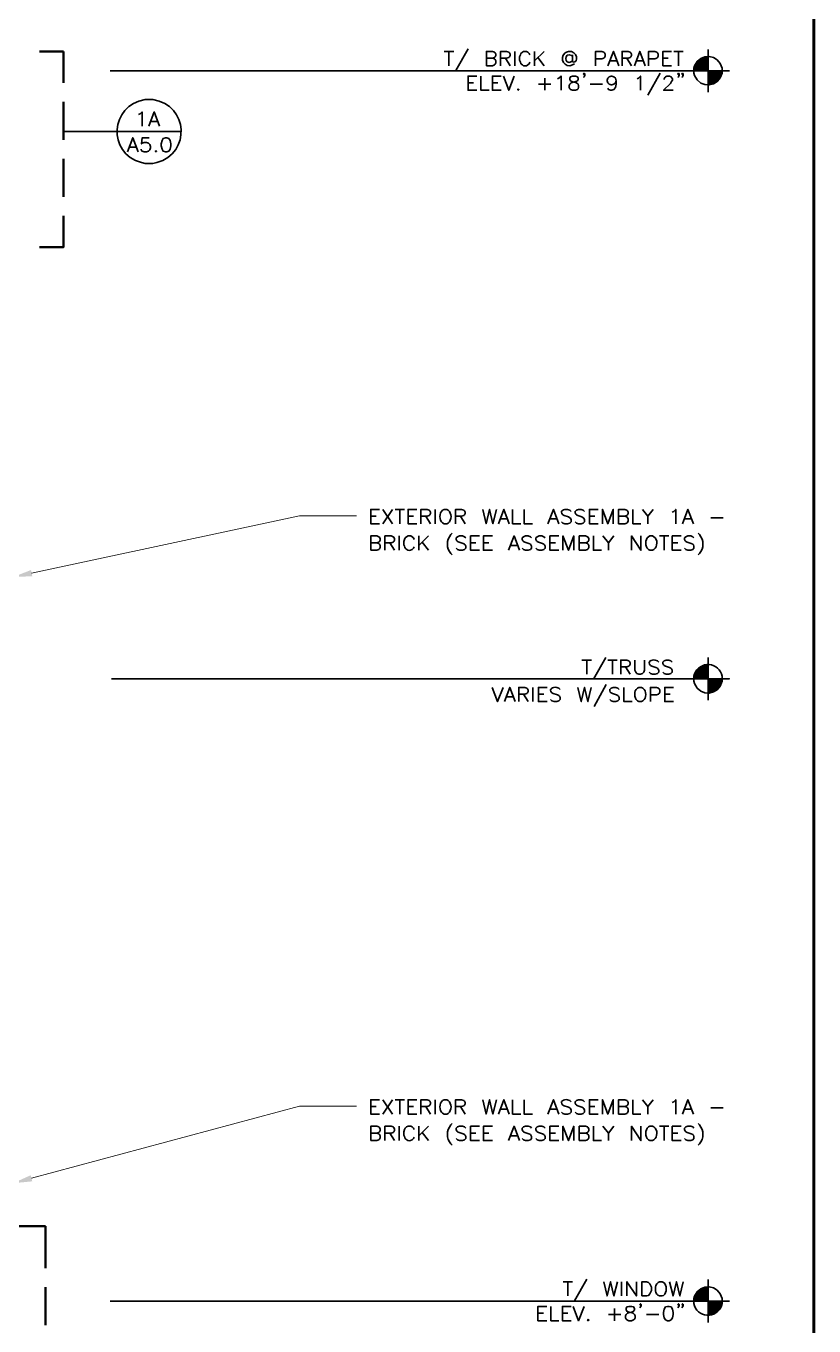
# Model space of a CAD drawing. Header units: inches. Extents: x 5 to 516, y -193 to 129.
# Drawn here: x 22.1 to 29.01, y -183.11 to -171.71 of the extents above; entities that cross this region are included whole.
import ezdxf

# ---------------------------------------------------------------- set-up
doc = ezdxf.new("R2010")
doc.units = ezdxf.units.IN
doc.header["$MEASUREMENT"] = 0
doc.layers.add('PDF7_Geometry', color=7, linetype='Continuous')
doc.layers.add('PDF7_Solid Fills', color=7, linetype='Continuous')

msp = doc.modelspace()

# ---------------------------------------------------------------- linework, layer by layer
at = {"layer": 'PDF7_Geometry', "lineweight": 15}
for points in [[(29.0124403, -193.1846735), (29.0124403, -170.736893)], [(22.1535508, -176.509117), (24.5013287, -176.0068947), (25.0013287, -176.0068947)], [(22.1513264, -181.8180062), (24.5013266, -181.1846728), (25.0013265, -181.1846728)]]:
    msp.add_lwpolyline(points, dxfattribs=at)
at = {"layer": 'PDF7_Geometry', "lineweight": 60}
msp.add_lwpolyline([(29.0124403, -193.1846747), (29.0124403, -170.7368941)], close=True, dxfattribs=at)
at = {"layer": 'PDF7_Geometry', "lineweight": 50}
for points in [[(22.2235513, -171.9357829), (22.4324402, -171.9357829)], [(22.4324408, -171.9357829), (22.4324408, -172.2102274)], [(22.4324408, -172.3768953), (22.4324408, -172.7102287)], [(22.4324408, -172.8768954), (22.4324408, -173.2102287)], [(22.4324408, -173.3768954), (22.4324408, -173.6513399), (22.2235519, -173.6513399)], [(22.0335511, -182.236895), (22.2735511, -182.236895)], [(22.2735504, -182.236895), (22.2735504, -182.606895)], [(22.2735504, -182.7735614), (22.2735504, -183.1068947)]]:
    msp.add_lwpolyline(points, dxfattribs=at)
at = {"layer": 'PDF7_Geometry', "lineweight": 35}
for points in [[(25.7713286, -171.9335608), (25.8546619, -171.9335608)], [(25.8124391, -171.9335608), (25.8124391, -172.0591163)], [(25.9791058, -171.9102273), (25.8724391, -172.1002273)], [(26.1402183, -172.0591169), (26.1402183, -171.9335613), (26.1935516, -171.9335613), (26.2113294, -171.940228), (26.216885, -171.9457835), (26.2235516, -171.9580058), (26.2235516, -171.9691169), (26.216885, -171.9813391), (26.2113294, -171.9880058), (26.1935516, -171.9935613), (26.1402183, -171.9935613)], [(26.2646622, -172.0591169), (26.2646622, -171.9335613), (26.3179955, -171.9335613), (26.3368844, -171.940228), (26.34244, -171.9457835), (26.3479955, -171.9580058), (26.3479955, -171.9691169), (26.34244, -171.9813391), (26.3368844, -171.9880058), (26.3179955, -171.9935613), (26.2646622, -171.9935613)], [(26.3902183, -171.9335608), (26.3902183, -172.0591163)], [(26.5213286, -171.9635607), (26.5146619, -171.9513385), (26.5035508, -171.9402273), (26.4913286, -171.9335607), (26.4668842, -171.9335607), (26.4557731, -171.9402273), (26.4435508, -171.9513385), (26.4379953, -171.9635607), (26.4313286, -171.9813385), (26.4313286, -172.0113385), (26.4379953, -172.0291162), (26.4435508, -172.0413385), (26.4557731, -172.0524496), (26.4668842, -172.0591162), (26.4913286, -172.0591162), (26.5035508, -172.0524496), (26.5146619, -172.0413385), (26.5213286, -172.0291162)], [(26.5624392, -171.9335608), (26.5624392, -172.0591163)], [(26.6457725, -171.9335608), (26.5624392, -172.0168941)], [(26.860217, -171.9335607), (26.8424392, -171.9402273), (26.830217, -171.9457829)], [(27.0979956, -172.0591169), (27.0979956, -171.9335613), (27.1513289, -171.9335613), (27.1702178, -171.940228), (27.1757734, -171.9457835), (27.1813289, -171.9580058), (27.1813289, -171.9757835), (27.1757734, -171.9880058), (27.1702178, -171.9935613), (27.1513289, -171.9991169), (27.0979956, -171.9991169)], [(27.2057747, -172.0591169), (27.2535524, -171.9335613), (27.3002191, -172.0591169)], [(27.3302186, -172.0591169), (27.3302186, -171.9335613), (27.3835519, -171.9335613), (27.4013297, -171.940228), (27.4079963, -171.9457835), (27.4135519, -171.9580058), (27.4135519, -171.9691169), (27.4079963, -171.9813391), (27.4013297, -171.9880058), (27.3835519, -171.9935613), (27.3302186, -171.9935613)], [(27.4379954, -172.0591169), (27.484662, -171.9335613), (27.5324398, -172.0591169)], [(27.5624393, -172.0591169), (27.5624393, -171.9335613), (27.6157726, -171.9335613), (27.6335504, -171.940228), (27.6402171, -171.9457835), (27.6457726, -171.9580058), (27.6457726, -171.9757835), (27.6402171, -171.9880058), (27.6335504, -171.9935613), (27.6157726, -171.9991169), (27.5624393, -171.9991169)], [(27.764662, -172.0591169), (27.6879954, -172.0591169), (27.6879954, -171.9335613), (27.764662, -171.9335613)], [(27.7824394, -171.9335608), (27.8657727, -171.9335608)], [(27.8246621, -171.9335608), (27.8246621, -172.0591163)], [(28.0835507, -171.9157837), (28.0835507, -172.2902282)], [(26.1935517, -171.9935606), (26.2113295, -171.9991162), (26.2168851, -172.0057828), (26.2235517, -172.0168939), (26.2235517, -172.0346717), (26.2168851, -172.0468939), (26.2113295, -172.0524495), (26.1935517, -172.0591162), (26.1402184, -172.0591162)], [(26.306885, -171.9935606), (26.3479961, -172.0591162)], [(26.5924391, -171.9880064), (26.6457724, -172.0591175)], [(26.8957725, -171.9813377), (26.890217, -171.9691155)], [(26.890217, -172.02356), (26.8957725, -172.0113377)], [(26.8957725, -171.9635607), (26.8957725, -172.0235607), (26.9013281, -172.0291162)], [(26.8957725, -172.0524496), (26.9079948, -172.046894), (26.9135503, -172.0413385)], [(27.2235517, -172.0168941), (27.2824406, -172.0168941)], [(27.3724413, -171.9935606), (27.4135524, -172.0591162)], [(27.4557747, -172.0168941), (27.5146636, -172.0168941)], [(27.6879954, -171.9935606), (27.734662, -171.9935606)], [(27.9657724, -172.0602284), (27.9602168, -172.0813396), (27.9579946, -172.1035618), (27.9602168, -172.1246729), (27.9657724, -172.145784)], [(27.9713296, -172.1035618), (27.9713296, -172.0491173)], [(27.9835525, -172.1035618), (27.9835525, -172.0280062)], [(27.9957731, -172.1035618), (27.9957731, -172.0135618)], [(28.0079959, -172.1035618), (28.0079959, -172.0035618)], [(28.0213287, -172.1035618), (28.0213287, -171.9946729)], [(28.0335516, -172.1035618), (28.0335516, -171.9891173)], [(28.0457722, -172.1035618), (28.0457722, -171.9835618)], [(28.057995, -172.1035618), (28.057995, -171.9813395)], [(28.0713301, -172.1035618), (28.0713301, -171.9791173)], [(22.8413289, -172.1035618), (28.2713293, -172.1035618)], [(26.0568836, -172.2746727), (25.9791058, -172.2746727), (25.9791058, -172.1502283), (26.0568836, -172.1502283)], [(26.0924391, -172.1502266), (26.0924391, -172.274671), (26.1635502, -172.274671)], [(26.2713295, -172.2746727), (26.1935517, -172.2746727), (26.1935517, -172.1502283), (26.2713295, -172.1502283)], [(26.2891079, -172.1502266), (26.3368857, -172.274671), (26.3835524, -172.1502266)], [(26.651329, -172.1680059), (26.651329, -172.2746725)], [(26.7646622, -172.1735601), (26.7768845, -172.1680045), (26.7946622, -172.1502267), (26.7946622, -172.2746712)], [(27.0035516, -172.1324495), (26.9968849, -172.1380051), (26.9913294, -172.1324495), (26.9968849, -172.1257828), (27.0035516, -172.1324495), (27.0035516, -172.1435606), (26.9968849, -172.1557828), (26.9913294, -172.1613384)], [(27.2768851, -172.1913394), (27.2713296, -172.2091172), (27.2591074, -172.2213394), (27.2413296, -172.2268949), (27.2346629, -172.2268949), (27.2168851, -172.2213394), (27.205774, -172.2091172), (27.1991074, -172.1913394), (27.1991074, -172.1857838), (27.205774, -172.168006), (27.2168851, -172.1557838), (27.2346629, -172.1502283), (27.2413296, -172.1502283), (27.2591074, -172.1557838), (27.2713296, -172.168006), (27.2768851, -172.1913394), (27.2768851, -172.2213394), (27.2713296, -172.2513394), (27.2591074, -172.2691172), (27.2413296, -172.2746727), (27.2291074, -172.2746727), (27.2113296, -172.2691172), (27.205774, -172.2568949)], [(27.4613289, -172.1735601), (27.4735511, -172.1680045), (27.4913289, -172.1502267), (27.4913289, -172.2746712)], [(27.6635519, -172.1257831), (27.5568852, -172.3168942)], [(27.699106, -172.1791165), (27.699106, -172.173561), (27.7057727, -172.1613387), (27.7113283, -172.1557832), (27.7235505, -172.1502276), (27.7468838, -172.1502276), (27.759106, -172.1557832), (27.7646616, -172.1613387), (27.7713283, -172.173561), (27.7713283, -172.1857832), (27.7646616, -172.1968943), (27.7535505, -172.2157832), (27.6935505, -172.2746721), (27.7768838, -172.2746721)], [(27.8302186, -172.1324495), (27.824663, -172.1380051), (27.8179964, -172.1324495), (27.824663, -172.1257828), (27.8302186, -172.1324495), (27.8302186, -172.1435606), (27.824663, -172.1557828), (27.8179964, -172.1613384)], [(27.8657727, -172.1324495), (27.8602172, -172.1380051), (27.8546616, -172.1324495), (27.8602172, -172.1257828), (27.8657727, -172.1324495), (27.8657727, -172.1435606), (27.8602172, -172.1557828), (27.8546616, -172.1613384)], [(28.2713288, -172.1035618), (27.8957732, -172.1035618)], [(27.9579946, -172.1035618), (27.9579946, -172.1024507)], [(28.0957735, -172.1035618), (28.0957735, -172.2280062)], [(28.1079964, -172.1035618), (28.1079964, -172.225784)], [(28.1213292, -172.1035618), (28.1213292, -172.2224507)], [(28.1335521, -172.1035618), (28.1335521, -172.2180062)], [(28.1457726, -172.1035618), (28.1457726, -172.2113396)], [(28.1579955, -172.1035618), (28.1579955, -172.2035618)], [(28.1713283, -172.1035618), (28.1713283, -172.1924507)], [(28.1835512, -172.1035618), (28.1835512, -172.1780062)], [(28.195774, -172.1035618), (28.195774, -172.1580062)], [(28.2068835, -172.1246729), (28.2079946, -172.1035618), (28.2068835, -172.0813396)], [(28.2079946, -172.1035618), (28.2079946, -172.1024507)], [(25.9791058, -172.2091164), (26.0268836, -172.2091164)], [(26.1935517, -172.2091164), (26.2413295, -172.2091164)], [(26.5979956, -172.2213393), (26.7057733, -172.2213393)], [(27.0502186, -172.2213393), (27.1579964, -172.2213393)], [(23.2168841, -172.3568948), (23.1835508, -172.3546725), (23.1491063, -172.3568948)], [(23.0913289, -172.4880064), (23.1035511, -172.4824509), (23.1213289, -172.4646731), (23.1213289, -172.5891176)], [(23.1802164, -172.5891168), (23.2279942, -172.4646724), (23.275772, -172.5891168)], [(23.1979957, -172.5480063), (23.2579957, -172.5480063)], [(22.4324408, -172.6368938), (22.9024408, -172.6368938)], [(23.4646629, -172.6368938), (22.9024406, -172.6368938)], [(22.9924406, -172.8157833), (23.0402184, -172.6913389), (23.0879962, -172.8157833)], [(23.1835508, -172.6913394), (23.1235507, -172.6913394), (23.1179952, -172.7446728), (23.1235507, -172.7391172), (23.1413285, -172.7324505), (23.1591063, -172.7324505), (23.1768841, -172.7391172), (23.1891063, -172.7502283), (23.195773, -172.7680061), (23.195773, -172.7802283), (23.1891063, -172.7980061), (23.1768841, -172.8102283), (23.1591063, -172.8157839), (23.1413285, -172.8157839), (23.1235507, -172.8102283), (23.1179952, -172.8046728), (23.1124396, -172.7924505)], [(23.0102177, -172.7746728), (23.0702177, -172.7746728)], [(23.115773, -172.909117), (23.1491063, -172.9157837), (23.1835508, -172.9180059), (23.2168841, -172.9157837), (23.2502174, -172.909117)], [(25.203551, -176.0768943), (25.1257732, -176.0768943), (25.1257732, -175.9513387), (25.203551, -175.9513387)], [(25.1257732, -176.0113391), (25.173551, -176.0113391)], [(25.2335523, -175.9513381), (25.3168856, -176.0768937)], [(25.3168856, -175.9513381), (25.2335523, -176.0768937)], [(25.3402169, -175.9513381), (25.4235502, -175.9513381)], [(25.3824396, -175.9513381), (25.3824396, -176.0768937)], [(25.5313279, -176.0768943), (25.4535501, -176.0768943), (25.4535501, -175.9513387), (25.5313279, -175.9513387)], [(25.4535501, -176.0113391), (25.5013279, -176.0113391)], [(25.5668856, -176.0768943), (25.5668856, -175.9513387), (25.620219, -175.9513387), (25.6379967, -175.9580054), (25.6435523, -175.9635609), (25.650219, -175.9757831), (25.650219, -175.9880054), (25.6435523, -175.9991165), (25.6379967, -176.0057831), (25.620219, -176.0113387), (25.5668856, -176.0113387)], [(25.6079962, -176.0113391), (25.6502184, -176.0768947)], [(25.6913295, -175.9513381), (25.6913295, -176.0768937)], [(25.804662, -175.9580048), (25.7924398, -175.9513381), (25.7691064, -175.9513381), (25.7568842, -175.9580048), (25.7457731, -175.9691159)], [(25.8702168, -176.0768943), (25.8702168, -175.9513387), (25.9235502, -175.9513387), (25.9413279, -175.9580054), (25.9479946, -175.9635609), (25.9535502, -175.9757831), (25.9535502, -175.9880054), (25.9479946, -175.9991165), (25.9413279, -176.0057831), (25.9235502, -176.0113387), (25.8702168, -176.0113387)], [(25.9124396, -176.0113391), (25.9535507, -176.0768947)], [(26.1079962, -175.9513381), (26.1379962, -176.0768937), (26.1679962, -175.9513381), (26.1979963, -176.0768937), (26.2279963, -175.9513381)], [(26.2457729, -176.0768943), (26.2935507, -175.9513387), (26.3413285, -176.0768943)], [(26.26355, -176.0346715), (26.3224389, -176.0346715)], [(26.3702169, -175.9513381), (26.3702169, -176.0768937), (26.4424391, -176.0768937)], [(26.4713295, -175.9513381), (26.4713295, -176.0768937), (26.5435517, -176.0768937)], [(26.6802167, -176.0768943), (26.7279945, -175.9513387), (26.7757723, -176.0768943)], [(26.697996, -176.0346715), (26.757996, -176.0346715)], [(26.8113286, -175.9991163), (26.8235509, -176.005783), (26.8591064, -176.0168941), (26.8713286, -176.0235608), (26.8768842, -176.0291163), (26.8824398, -176.0413386), (26.8824398, -176.0591163), (26.8713286, -176.0713386), (26.8524398, -176.0768941), (26.8291064, -176.0768941), (26.8113286, -176.0713386), (26.7991064, -176.0591163)], [(26.8824398, -175.9691163), (26.8713286, -175.9580052), (26.8524398, -175.9513386)], [(27.0013295, -175.9691163), (26.9902184, -175.9580052), (26.9724406, -175.9513386), (26.9479961, -175.9513386), (26.9302184, -175.9580052), (26.9179961, -175.9691163), (26.9179961, -175.9813386), (26.9246628, -175.9935608), (26.9302184, -175.9991163), (26.9424406, -176.005783), (26.9779961, -176.0168941), (26.9902184, -176.0235608), (26.9957739, -176.0291163), (27.0013295, -176.0413386), (27.0013295, -176.0591163), (26.9902184, -176.0713386), (26.9724406, -176.0768941), (26.9479961, -176.0768941), (26.9302184, -176.0713386), (26.9179961, -176.0591163)], [(27.12133, -176.0768943), (27.0435522, -176.0768943), (27.0435522, -175.9513387), (27.12133, -175.9513387)], [(27.0435522, -176.0113391), (27.09133, -176.0113391)], [(27.1568832, -176.0768943), (27.1568832, -175.9513387), (27.204661, -176.0768943), (27.2524388, -175.9513387), (27.2524388, -176.0768943)], [(27.2991065, -176.0768943), (27.2991065, -175.9513387), (27.3535509, -175.9513387), (27.3713287, -175.9580054), (27.3768842, -175.9635609), (27.3835509, -175.9757831), (27.3835509, -175.9880054), (27.3768842, -175.9991165), (27.3713287, -176.0057831), (27.3535509, -176.0113387), (27.2991065, -176.0113387)], [(27.3535521, -176.0113391), (27.3713299, -176.0168947), (27.3768854, -176.0235613), (27.3835521, -176.0346724), (27.3835521, -176.0524502), (27.3768854, -176.0646724), (27.3713299, -176.0713391), (27.3535521, -176.0768947), (27.2991076, -176.0768947)], [(27.4246626, -175.9513381), (27.4246626, -176.0768937), (27.4957737, -176.0768937)], [(27.5079959, -175.9513381), (27.5557737, -176.0113382), (27.5557737, -176.0768937)], [(27.6035521, -175.9513381), (27.5557743, -176.0113382)], [(27.7702188, -175.9757839), (27.782441, -175.9691172), (27.8002188, -175.9513394), (27.8002188, -176.076895)], [(27.8591063, -176.0768943), (27.9068841, -175.9513387), (27.9546619, -176.0768943)], [(27.8768856, -176.0346715), (27.9368856, -176.0346715)], [(28.1091063, -176.0235608), (28.2168841, -176.0235608)], [(25.7691064, -176.0768937), (25.7924398, -176.0768937), (25.804662, -176.0713382)], [(25.8402169, -176.1602276), (25.8291058, -176.1724498)], [(27.9968853, -176.1602276), (28.0079964, -176.1724498)], [(25.1257732, -176.3091172), (25.1257732, -176.1835617), (25.1791066, -176.1835617), (25.1968843, -176.1902283), (25.203551, -176.1957839), (25.2091066, -176.2080061), (25.2091066, -176.2202283), (25.203551, -176.2313394), (25.1968843, -176.2380061), (25.1791066, -176.2435617), (25.1257732, -176.2435617)], [(25.1791066, -176.2435609), (25.1968844, -176.2491165), (25.2035511, -176.2557832), (25.2091067, -176.2668943), (25.2091067, -176.2857832), (25.2035511, -176.2968943), (25.1968844, -176.3035609), (25.1791066, -176.3091165), (25.1257733, -176.3091165)], [(25.2513293, -176.3091172), (25.2513293, -176.1835617), (25.3046627, -176.1835617), (25.3224404, -176.1902283), (25.327996, -176.1957839), (25.3346627, -176.2080061), (25.3346627, -176.2202283), (25.327996, -176.2313394), (25.3224404, -176.2380061), (25.3046627, -176.2435617), (25.2513293, -176.2435617)], [(25.2924399, -176.2435609), (25.3346621, -176.3091165)], [(25.3757732, -176.1835611), (25.3757732, -176.3091167)], [(25.5068835, -176.213561), (25.501328, -176.2013388), (25.4891058, -176.1902277), (25.4768835, -176.183561), (25.4535502, -176.183561), (25.441328, -176.1902277), (25.4291058, -176.2013388), (25.4235502, -176.213561), (25.4179947, -176.2313388), (25.4179947, -176.2613388)], [(25.4891058, -176.303561), (25.501328, -176.2913388), (25.5068835, -176.2791166)], [(25.5491063, -176.1835611), (25.5491063, -176.3091167)], [(25.6324397, -176.1835611), (25.5491063, -176.2668945)], [(25.5779963, -176.2380056), (25.6324407, -176.3091167)], [(25.9591066, -176.2013382), (25.9479955, -176.1902271), (25.9302177, -176.1835604), (25.9057733, -176.1835604), (25.8879955, -176.1902271), (25.8757733, -176.2013382), (25.8757733, -176.2135604), (25.8824399, -176.2257826), (25.8879955, -176.2313382), (25.9002177, -176.2380048), (25.9357733, -176.2491159), (25.9479955, -176.2557826), (25.9535511, -176.2613382), (25.9591066, -176.2735604), (25.9591066, -176.2913382), (25.9479955, -176.3035604), (25.9302177, -176.309116), (25.9057733, -176.309116), (25.8879955, -176.3035604), (25.8757733, -176.2913382)], [(26.0791072, -176.3091172), (26.0013294, -176.3091172), (26.0013294, -176.1835617), (26.0791072, -176.1835617)], [(26.0013294, -176.2435609), (26.0491072, -176.2435609)], [(26.1924404, -176.3091172), (26.1146626, -176.3091172), (26.1146626, -176.1835617), (26.1924404, -176.1835617)], [(26.1146626, -176.2435609), (26.1624404, -176.2435609)], [(26.3346627, -176.3091172), (26.3824405, -176.1835617), (26.4302183, -176.3091172)], [(26.3524398, -176.2668945), (26.4124398, -176.2668945)], [(26.5368835, -176.2013382), (26.5257724, -176.1902271), (26.5079946, -176.1835604), (26.4835502, -176.1835604), (26.4657724, -176.1902271), (26.4535502, -176.2013382), (26.4535502, -176.2135604), (26.4602169, -176.2257826), (26.4657724, -176.2313382), (26.4779946, -176.2380048), (26.5135502, -176.2491159), (26.5257724, -176.2557826), (26.531328, -176.2613382), (26.5368835, -176.2735604), (26.5368835, -176.2913382), (26.5257724, -176.3035604), (26.5079946, -176.309116), (26.4835502, -176.309116), (26.4657724, -176.3035604), (26.4535502, -176.2913382)], [(26.6568832, -176.2013382), (26.644661, -176.1902271), (26.6268832, -176.1835604), (26.6024387, -176.1835604), (26.584661, -176.1902271), (26.5735498, -176.2013382), (26.5735498, -176.2135604), (26.5791054, -176.2257826), (26.584661, -176.2313382), (26.5968832, -176.2380048), (26.6324387, -176.2491159), (26.644661, -176.2557826), (26.6502165, -176.2613382), (26.6568832, -176.2735604), (26.6568832, -176.2913382), (26.644661, -176.3035604), (26.6268832, -176.309116), (26.6024387, -176.309116), (26.584661, -176.3035604), (26.5735498, -176.2913382)], [(26.7757738, -176.3091172), (26.697996, -176.3091172), (26.697996, -176.1835617), (26.7757738, -176.1835617)], [(26.697996, -176.2435609), (26.7457738, -176.2435609)], [(26.8113293, -176.3091172), (26.8113293, -176.1835617), (26.8591071, -176.3091172), (26.9068848, -176.1835617), (26.9068848, -176.3091172)], [(26.9546624, -176.3091172), (26.9546624, -176.1835617), (27.0079958, -176.1835617), (27.0257736, -176.1902283), (27.0313291, -176.1957839), (27.0379958, -176.2080061), (27.0379958, -176.2202283), (27.0313291, -176.2313394), (27.0257736, -176.2380061), (27.0079958, -176.2435617), (26.9546624, -176.2435617)], [(27.0079959, -176.2435609), (27.0257736, -176.2491165), (27.0313292, -176.2557832), (27.0379959, -176.2668943), (27.0379959, -176.2857832), (27.0313292, -176.2968943), (27.0257736, -176.3035609), (27.0079959, -176.3091165), (26.9546625, -176.3091165)], [(27.0791063, -176.1835611), (27.0791063, -176.3091167), (27.1502175, -176.3091167)], [(27.1624397, -176.1835611), (27.2102175, -176.2435611), (27.2102175, -176.3091167)], [(27.2579959, -176.1835611), (27.2102181, -176.2435611)], [(27.4124397, -176.3091172), (27.4124397, -176.1835617), (27.495773, -176.3091172), (27.495773, -176.1835617)], [(27.6091055, -176.1902278), (27.5968833, -176.1835611), (27.5735499, -176.1835611), (27.5613277, -176.1902278), (27.5502166, -176.2013389)], [(27.6568833, -176.1835611), (27.7402166, -176.1835611)], [(27.699106, -176.1835611), (27.699106, -176.3091167)], [(27.8479966, -176.3091172), (27.7702188, -176.3091172), (27.7702188, -176.1835617), (27.8479966, -176.1835617)], [(27.7702188, -176.2435609), (27.8179966, -176.2435609)], [(27.960219, -176.2013382), (27.9491079, -176.1902271), (27.9313301, -176.1835604), (27.9068856, -176.1835604), (27.8891079, -176.1902271), (27.8768856, -176.2013382), (27.8768856, -176.2135604), (27.8835523, -176.2257826), (27.8891079, -176.2313382), (27.9013301, -176.2380048), (27.9368856, -176.2491159), (27.9491079, -176.2557826), (27.9546634, -176.2613382), (27.960219, -176.2735604), (27.960219, -176.2913382), (27.9491079, -176.3035604), (27.9313301, -176.309116), (27.9068856, -176.309116), (27.8891079, -176.3035604), (27.8768856, -176.2913382)], [(25.8291058, -176.3391165), (25.8402169, -176.3502276)], [(27.5735499, -176.3091167), (27.5968833, -176.3091167), (27.6091055, -176.3035611)], [(28.0079964, -176.3391165), (27.9968853, -176.3502276)], [(26.977996, -177.2724499), (27.0613293, -177.2724499)], [(27.0202187, -177.2724499), (27.0202187, -177.3968943)], [(27.1868854, -177.2491163), (27.0791076, -177.4391164)], [(27.2046625, -177.2724499), (27.2879958, -177.2724499)], [(27.245773, -177.2724499), (27.245773, -177.3968943)], [(27.3179957, -177.3968949), (27.3179957, -177.2724504), (27.371329, -177.2724504), (27.3891068, -177.278006), (27.3946624, -177.2846727), (27.401329, -177.2957838), (27.401329, -177.308006), (27.3946624, -177.3202282), (27.3891068, -177.3257838), (27.371329, -177.3324505), (27.3179957, -177.3324505)], [(27.4424396, -177.2724499), (27.4424396, -177.3613388), (27.4491063, -177.3791165), (27.4602174, -177.3913388), (27.4779952, -177.3968943), (27.4902174, -177.3968943), (27.5079952, -177.3913388), (27.5202174, -177.3791165), (27.525773, -177.3613388), (27.525773, -177.2724499)], [(27.6513291, -177.290228), (27.6391068, -177.2780058), (27.6213291, -177.2724503)], [(27.7702188, -177.290228), (27.7579966, -177.2780058), (27.7402188, -177.2724503), (27.7168854, -177.2724503), (27.6991077, -177.2780058), (27.6868854, -177.290228), (27.6868854, -177.3024503), (27.692441, -177.3135614), (27.6991077, -177.320228), (27.7102188, -177.3257836), (27.7457743, -177.3380058), (27.7579966, -177.3435614), (27.7635521, -177.3502281), (27.7702188, -177.3613392), (27.7702188, -177.3791169), (27.7579966, -177.3913392), (27.7402188, -177.3968947), (27.7168854, -177.3968947), (27.6991077, -177.3913392), (27.6868854, -177.3791169)], [(28.0835507, -177.2491163), (28.0835507, -177.6246719)], [(27.3591063, -177.3324497), (27.4013285, -177.3968941)], [(27.5791068, -177.320228), (27.5913291, -177.3257836), (27.6268846, -177.3380058), (27.6391068, -177.3435614), (27.6446624, -177.3502281), (27.6513291, -177.3613392), (27.6513291, -177.3791169), (27.6391068, -177.3913392), (27.6213291, -177.3968947), (27.5968846, -177.3968947), (27.5791068, -177.3913392), (27.5679957, -177.3791169)], [(27.9713296, -177.4368944), (27.9713296, -177.38245)], [(27.9835525, -177.4368944), (27.9835525, -177.3613388)], [(27.9957731, -177.4368944), (27.9957731, -177.3468944)], [(28.0079959, -177.4368944), (28.0079959, -177.3368944)], [(28.0213287, -177.4368944), (28.0213287, -177.3280055)], [(28.0335516, -177.4368944), (28.0335516, -177.32245)], [(28.0457722, -177.4368944), (28.0457722, -177.3168944)], [(28.057995, -177.4368944), (28.057995, -177.3146722)], [(28.0713301, -177.4368944), (28.0713301, -177.31245)], [(22.8546617, -177.4368944), (28.2713288, -177.4368944), (27.8957732, -177.4368944)], [(26.1913296, -177.5124503), (26.2391074, -177.6368947), (26.2868851, -177.5124503)], [(26.2979964, -177.6368942), (26.3457742, -177.5124497), (26.393552, -177.6368942)], [(26.4235503, -177.6368942), (26.4235503, -177.5124497), (26.4768836, -177.5124497), (26.4946614, -177.5180053), (26.5013281, -177.5235609), (26.5068836, -177.5357831), (26.5068836, -177.5480053), (26.5013281, -177.5602275), (26.4946614, -177.5657831), (26.4768836, -177.5713386), (26.4235503, -177.5713386)], [(26.5479965, -177.5124503), (26.5479965, -177.6368947)], [(26.6735512, -177.6368942), (26.5957734, -177.6368942), (26.5957734, -177.5124497), (26.6735512, -177.5124497)], [(26.7868836, -177.5302273), (26.7746613, -177.5180051), (26.7568836, -177.5124496)], [(26.9413296, -177.5124503), (26.9713296, -177.6368947), (27.0013296, -177.5124503), (27.0302185, -177.6368947), (27.0602185, -177.5124503)], [(27.1913297, -177.4880057), (27.084663, -177.6791168)], [(27.3046629, -177.5302273), (27.2924407, -177.5180051), (27.2746629, -177.5124496), (27.2513296, -177.5124496), (27.2335518, -177.5180051), (27.2213296, -177.5302273), (27.2213296, -177.5413385), (27.2268851, -177.5535607), (27.2335518, -177.5602273), (27.2446629, -177.5657829), (27.2802185, -177.5780051), (27.2924407, -177.5835607), (27.2979962, -177.5891162), (27.3046629, -177.6013385), (27.3046629, -177.6191162), (27.2924407, -177.6313385), (27.2746629, -177.636894), (27.2513296, -177.636894), (27.2335518, -177.6313385), (27.2213296, -177.6191162)], [(27.3457735, -177.5124503), (27.3457735, -177.6368947), (27.4179957, -177.6368947)], [(27.5124394, -177.5180058), (27.5013282, -177.5124503), (27.4768838, -177.5124503), (27.4646616, -177.5180058), (27.4535505, -177.5302281)], [(27.5779965, -177.6368942), (27.5779965, -177.5124497), (27.6313298, -177.5124497), (27.6502187, -177.5180053), (27.6557742, -177.5235609), (27.6613298, -177.5357831), (27.6613298, -177.5535609), (27.6557742, -177.5657831), (27.6502187, -177.5713386), (27.6313298, -177.5780053), (27.5779965, -177.5780053)], [(27.780217, -177.6368942), (27.7035503, -177.6368942), (27.7035503, -177.5124497), (27.780217, -177.5124497)], [(27.9579946, -177.4368944), (27.9579946, -177.4357833)], [(28.0957735, -177.4368944), (28.0957735, -177.5613389)], [(28.1079964, -177.4368944), (28.1079964, -177.5591166)], [(28.1213292, -177.4368944), (28.1213292, -177.5557833)], [(28.1335521, -177.4368944), (28.1335521, -177.5513389)], [(28.1457726, -177.4368944), (28.1457726, -177.5446722)], [(28.1579955, -177.4368944), (28.1579955, -177.5368944)], [(28.1713283, -177.4368944), (28.1713283, -177.5257833)], [(28.1835512, -177.4368944), (28.1835512, -177.5113389)], [(28.195774, -177.4368944), (28.195774, -177.4913389)], [(28.2079946, -177.4368944), (28.2079946, -177.4357833)], [(26.3168857, -177.5957836), (26.3757746, -177.5957836)], [(26.4646631, -177.571339), (26.5068853, -177.6368946)], [(26.5957734, -177.571339), (26.6435512, -177.571339)], [(26.7146613, -177.5602273), (26.7268836, -177.5657829), (26.7624391, -177.5780051), (26.7746613, -177.5835607), (26.7802169, -177.5891162), (26.7868836, -177.6013385), (26.7868836, -177.6191162), (26.7746613, -177.6313385), (26.7568836, -177.636894), (26.7335502, -177.636894), (26.7146613, -177.6313385), (26.7035502, -177.6191162)], [(27.4768838, -177.6368947), (27.5013282, -177.6368947), (27.5124394, -177.6313392)], [(27.7035503, -177.571339), (27.7513281, -177.571339)], [(25.203551, -181.254672), (25.1257732, -181.254672), (25.1257732, -181.1291164), (25.203551, -181.1291164)], [(25.2335523, -181.129117), (25.3168856, -181.2546726)], [(25.3168856, -181.129117), (25.2335523, -181.2546726)], [(25.3402169, -181.129117), (25.4235502, -181.129117)], [(25.3824396, -181.129117), (25.3824396, -181.2546726)], [(25.5313279, -181.254672), (25.4535501, -181.254672), (25.4535501, -181.1291164), (25.5313279, -181.1291164)], [(25.5668856, -181.254672), (25.5668856, -181.1291164), (25.620219, -181.1291164), (25.6379967, -181.1357831), (25.6435523, -181.1413387), (25.650219, -181.1535609), (25.650219, -181.1657831), (25.6435523, -181.1768942), (25.6379967, -181.1835609), (25.620219, -181.1891164), (25.5668856, -181.1891164)], [(25.6913295, -181.129117), (25.6913295, -181.2546726)], [(25.804662, -181.1357837), (25.7924398, -181.129117), (25.7691064, -181.129117), (25.7568842, -181.1357837), (25.7457731, -181.1468948)], [(25.8702168, -181.254672), (25.8702168, -181.1291164), (25.9235502, -181.1291164), (25.9413279, -181.1357831), (25.9479946, -181.1413387), (25.9535502, -181.1535609), (25.9535502, -181.1657831), (25.9479946, -181.1768942), (25.9413279, -181.1835609), (25.9235502, -181.1891164), (25.8702168, -181.1891164)], [(26.1079962, -181.129117), (26.1379962, -181.2546726), (26.1679962, -181.129117), (26.1979963, -181.2546726), (26.2279963, -181.129117)], [(26.2457729, -181.254672), (26.2935507, -181.1291164), (26.3413285, -181.254672)], [(26.3702169, -181.129117), (26.3702169, -181.2546726), (26.4424391, -181.2546726)], [(26.4713295, -181.129117), (26.4713295, -181.2546726), (26.5435517, -181.2546726)], [(26.6802167, -181.254672), (26.7279945, -181.1291164), (26.7757723, -181.254672)], [(26.8113286, -181.1768952), (26.8235509, -181.1835619), (26.8591064, -181.194673), (26.8713286, -181.2013397), (26.8768842, -181.2068952), (26.8824398, -181.2191174), (26.8824398, -181.2368952), (26.8713286, -181.2491174), (26.8524398, -181.254673), (26.8291064, -181.254673), (26.8113286, -181.2491174), (26.7991064, -181.2368952)], [(26.8824398, -181.1468952), (26.8713286, -181.1357841), (26.8524398, -181.1291174)], [(27.0013295, -181.1468952), (26.9902184, -181.1357841), (26.9724406, -181.1291174), (26.9479961, -181.1291174), (26.9302184, -181.1357841), (26.9179961, -181.1468952), (26.9179961, -181.1591174), (26.9246628, -181.1713396), (26.9302184, -181.1768952), (26.9424406, -181.1835619), (26.9779961, -181.194673), (26.9902184, -181.2013397), (26.9957739, -181.2068952), (27.0013295, -181.2191174), (27.0013295, -181.2368952), (26.9902184, -181.2491174), (26.9724406, -181.254673), (26.9479961, -181.254673), (26.9302184, -181.2491174), (26.9179961, -181.2368952)], [(27.12133, -181.254672), (27.0435522, -181.254672), (27.0435522, -181.1291164), (27.12133, -181.1291164)], [(27.1568832, -181.254672), (27.1568832, -181.1291164), (27.204661, -181.254672), (27.2524388, -181.1291164), (27.2524388, -181.254672)], [(27.2991065, -181.254672), (27.2991065, -181.1291164), (27.3535509, -181.1291164), (27.3713287, -181.1357831), (27.3768842, -181.1413387), (27.3835509, -181.1535609), (27.3835509, -181.1657831), (27.3768842, -181.1768942), (27.3713287, -181.1835609), (27.3535509, -181.1891164), (27.2991065, -181.1891164)], [(27.4246626, -181.129117), (27.4246626, -181.2546726), (27.4957737, -181.2546726)], [(27.5079959, -181.129117), (27.5557737, -181.189117), (27.5557737, -181.2546726)], [(27.6035521, -181.129117), (27.5557743, -181.189117)], [(27.7702188, -181.1535616), (27.782441, -181.1468949), (27.8002188, -181.1291172), (27.8002188, -181.2546727)], [(27.8591063, -181.254672), (27.9068841, -181.1291164), (27.9546619, -181.254672)], [(25.1257732, -181.1891168), (25.173551, -181.1891168)], [(25.4535501, -181.1891168), (25.5013279, -181.1891168)], [(25.6079962, -181.1891168), (25.6502184, -181.2546724)], [(25.7691064, -181.2546726), (25.7924398, -181.2546726), (25.804662, -181.249117)], [(25.9124396, -181.1891168), (25.9535507, -181.2546724)], [(26.26355, -181.2124504), (26.3224389, -181.2124504)], [(26.697996, -181.2124504), (26.757996, -181.2124504)], [(27.0435522, -181.1891168), (27.09133, -181.1891168)], [(27.3535521, -181.1891168), (27.3713299, -181.1946724), (27.3768854, -181.2013391), (27.3835521, -181.2124502), (27.3835521, -181.230228), (27.3768854, -181.2424502), (27.3713299, -181.2491168), (27.3535521, -181.2546724), (27.2991076, -181.2546724)], [(27.8768856, -181.2124504), (27.9368856, -181.2124504)], [(28.1091063, -181.2013386), (28.2168841, -181.2013386)], [(25.1257732, -181.486895), (25.1257732, -181.3613394), (25.1791066, -181.3613394), (25.1968843, -181.3680061), (25.203551, -181.3735616), (25.2091066, -181.3857838), (25.2091066, -181.3980061), (25.203551, -181.4091172), (25.1968843, -181.4157838), (25.1791066, -181.4213394), (25.1257732, -181.4213394)], [(25.2513293, -181.486895), (25.2513293, -181.3613394), (25.3046627, -181.3613394), (25.3224404, -181.3680061), (25.327996, -181.3735616), (25.3346627, -181.3857838), (25.3346627, -181.3980061), (25.327996, -181.4091172), (25.3224404, -181.4157838), (25.3046627, -181.4213394), (25.2513293, -181.4213394)], [(25.3757732, -181.3613389), (25.3757732, -181.4868944)], [(25.5068835, -181.3913388), (25.501328, -181.3791165), (25.4891058, -181.3680054), (25.4768835, -181.3613388), (25.4535502, -181.3613388), (25.441328, -181.3680054), (25.4291058, -181.3791165), (25.4235502, -181.3913388), (25.4179947, -181.4091165), (25.4179947, -181.4391165)], [(25.5491063, -181.3613389), (25.5491063, -181.4868944)], [(25.6324397, -181.3613389), (25.5491063, -181.4446722)], [(25.8402169, -181.3380053), (25.8291058, -181.3502276)], [(25.9591066, -181.379117), (25.9479955, -181.3680059), (25.9302177, -181.3613393), (25.9057733, -181.3613393), (25.8879955, -181.3680059), (25.8757733, -181.379117), (25.8757733, -181.3913393), (25.8824399, -181.4035615), (25.8879955, -181.409117), (25.9002177, -181.4157837), (25.9357733, -181.4268948), (25.9479955, -181.4335615), (25.9535511, -181.439117), (25.9591066, -181.4513393), (25.9591066, -181.469117), (25.9479955, -181.4813393), (25.9302177, -181.4868948), (25.9057733, -181.4868948), (25.8879955, -181.4813393), (25.8757733, -181.469117)], [(26.0791072, -181.486895), (26.0013294, -181.486895), (26.0013294, -181.3613394), (26.0791072, -181.3613394)], [(26.1924404, -181.486895), (26.1146626, -181.486895), (26.1146626, -181.3613394), (26.1924404, -181.3613394)], [(26.3346627, -181.486895), (26.3824405, -181.3613394), (26.4302183, -181.486895)], [(26.5368835, -181.379117), (26.5257724, -181.3680059), (26.5079946, -181.3613393), (26.4835502, -181.3613393), (26.4657724, -181.3680059), (26.4535502, -181.379117), (26.4535502, -181.3913393), (26.4602169, -181.4035615), (26.4657724, -181.409117), (26.4779946, -181.4157837), (26.5135502, -181.4268948), (26.5257724, -181.4335615), (26.531328, -181.439117), (26.5368835, -181.4513393), (26.5368835, -181.469117), (26.5257724, -181.4813393), (26.5079946, -181.4868948), (26.4835502, -181.4868948), (26.4657724, -181.4813393), (26.4535502, -181.469117)], [(26.6568832, -181.379117), (26.644661, -181.3680059), (26.6268832, -181.3613393), (26.6024387, -181.3613393), (26.584661, -181.3680059), (26.5735498, -181.379117), (26.5735498, -181.3913393), (26.5791054, -181.4035615), (26.584661, -181.409117), (26.5968832, -181.4157837), (26.6324387, -181.4268948), (26.644661, -181.4335615), (26.6502165, -181.439117), (26.6568832, -181.4513393), (26.6568832, -181.469117), (26.644661, -181.4813393), (26.6268832, -181.4868948), (26.6024387, -181.4868948), (26.584661, -181.4813393), (26.5735498, -181.469117)], [(26.7757738, -181.486895), (26.697996, -181.486895), (26.697996, -181.3613394), (26.7757738, -181.3613394)], [(26.8113293, -181.486895), (26.8113293, -181.3613394), (26.8591071, -181.486895), (26.9068848, -181.3613394), (26.9068848, -181.486895)], [(26.9546624, -181.486895), (26.9546624, -181.3613394), (27.0079958, -181.3613394), (27.0257736, -181.3680061), (27.0313291, -181.3735616), (27.0379958, -181.3857838), (27.0379958, -181.3980061), (27.0313291, -181.4091172), (27.0257736, -181.4157838), (27.0079958, -181.4213394), (26.9546624, -181.4213394)], [(27.0791063, -181.3613389), (27.0791063, -181.4868944), (27.1502175, -181.4868944)], [(27.1624397, -181.3613389), (27.2102175, -181.4213389), (27.2102175, -181.4868944)], [(27.2579959, -181.3613389), (27.2102181, -181.4213389)], [(27.4124397, -181.486895), (27.4124397, -181.3613394), (27.495773, -181.486895), (27.495773, -181.3613394)], [(27.6091055, -181.3680055), (27.5968833, -181.3613389), (27.5735499, -181.3613389), (27.5613277, -181.3680055), (27.5502166, -181.3791166)], [(27.6568833, -181.3613389), (27.7402166, -181.3613389)], [(27.699106, -181.3613389), (27.699106, -181.4868944)], [(27.8479966, -181.486895), (27.7702188, -181.486895), (27.7702188, -181.3613394), (27.8479966, -181.3613394)], [(27.960219, -181.379117), (27.9491079, -181.3680059), (27.9313301, -181.3613393), (27.9068856, -181.3613393), (27.8891079, -181.3680059), (27.8768856, -181.379117), (27.8768856, -181.3913393), (27.8835523, -181.4035615), (27.8891079, -181.409117), (27.9013301, -181.4157837), (27.9368856, -181.4268948), (27.9491079, -181.4335615), (27.9546634, -181.439117), (27.960219, -181.4513393), (27.960219, -181.469117), (27.9491079, -181.4813393), (27.9313301, -181.4868948), (27.9068856, -181.4868948), (27.8891079, -181.4813393), (27.8768856, -181.469117)], [(27.9968853, -181.3380053), (28.0079964, -181.3502276)], [(25.1791066, -181.4213387), (25.1968844, -181.4268942), (25.2035511, -181.4335609), (25.2091067, -181.444672), (25.2091067, -181.4635609), (25.2035511, -181.474672), (25.1968844, -181.4813387), (25.1791066, -181.4868942), (25.1257733, -181.4868942)], [(25.2924399, -181.4213387), (25.3346621, -181.4868942)], [(25.4891058, -181.4813388), (25.501328, -181.4691165), (25.5068835, -181.4568943)], [(25.5779963, -181.4157833), (25.6324407, -181.4868945)], [(25.8291058, -181.5168942), (25.8402169, -181.5280053)], [(26.0013294, -181.4213387), (26.0491072, -181.4213387)], [(26.1146626, -181.4213387), (26.1624404, -181.4213387)], [(26.3524398, -181.4446722), (26.4124398, -181.4446722)], [(26.697996, -181.4213387), (26.7457738, -181.4213387)], [(27.0079959, -181.4213387), (27.0257736, -181.4268942), (27.0313292, -181.4335609), (27.0379959, -181.444672), (27.0379959, -181.4635609), (27.0313292, -181.474672), (27.0257736, -181.4813387), (27.0079959, -181.4868942), (26.9546625, -181.4868942)], [(27.5735499, -181.4868944), (27.5968833, -181.4868944), (27.6091055, -181.4813389)], [(27.7702188, -181.4213387), (27.8179966, -181.4213387)], [(28.0079964, -181.5168942), (27.9968853, -181.5280053)], [(26.8124392, -182.7257844), (26.8957725, -182.7257844)], [(26.854662, -182.7257844), (26.854662, -182.8502289)], [(27.0213287, -182.7013387), (26.9135509, -182.8924498)], [(27.1702183, -182.7257844), (27.1991072, -182.8502289), (27.2291072, -182.7257844), (27.2591072, -182.8502289), (27.2891072, -182.7257844)], [(27.3246621, -182.7257844), (27.3246621, -182.8502289)], [(27.3724413, -182.8502283), (27.3724413, -182.7257839), (27.4557747, -182.8502283), (27.4557747, -182.7257839)], [(27.693551, -182.73134), (27.6813288, -182.7257844), (27.6579955, -182.7257844), (27.6457732, -182.73134), (27.633551, -182.7435622)], [(27.7468853, -182.7257844), (27.7768853, -182.8502289), (27.8068853, -182.7257844), (27.8368853, -182.8502289), (27.8657742, -182.7257844)], [(28.0335516, -182.8946732), (28.0335516, -182.7802288)], [(28.0457722, -182.8946732), (28.0457722, -182.7757843)], [(28.057995, -182.8946732), (28.057995, -182.772451)], [(28.0713301, -182.8946732), (28.0713301, -182.7702288)], [(28.0835507, -182.7068951), (28.0835507, -183.0824508)], [(22.8413289, -182.8946732), (28.2713293, -182.8946732)], [(27.6579955, -182.8502289), (27.6813288, -182.8502289), (27.693551, -182.8446733)], [(28.2713288, -182.8946732), (27.8957732, -182.8946732)], [(27.9579946, -182.8946732), (27.9579946, -182.8935621)], [(27.9713296, -182.8946732), (27.9713296, -182.8402288)], [(27.9835525, -182.8946732), (27.9835525, -182.8202288)], [(27.9957731, -182.8946732), (27.9957731, -182.8057843)], [(28.0079959, -182.8946732), (28.0079959, -182.7946732)], [(28.0213287, -182.8946732), (28.0213287, -182.7868954)], [(28.0957735, -182.8946732), (28.0957735, -183.0191177)], [(28.1079964, -182.8946732), (28.1079964, -183.0168954)], [(28.1213292, -182.8946732), (28.1213292, -183.0146732)], [(28.1335521, -182.8946732), (28.1335521, -183.0091177)], [(28.1457726, -182.8946732), (28.1457726, -183.0035621)], [(28.1579955, -182.8946732), (28.1579955, -182.9946732)], [(28.1713283, -182.8946732), (28.1713283, -182.9846732)], [(28.1835512, -182.8946732), (28.1835512, -182.9702288)], [(28.195774, -182.8946732), (28.195774, -182.9491177)], [(28.2079946, -182.8946732), (28.2079946, -182.8935621)], [(26.6702169, -183.0668952), (26.5924391, -183.0668952), (26.5924391, -182.9413397), (26.6702169, -182.9413397)], [(26.5924391, -183.0013389), (26.6402169, -183.0013389)], [(26.7057746, -182.9413391), (26.7057746, -183.0668947), (26.7768857, -183.0668947)], [(26.8835517, -183.0668952), (26.806885, -183.0668952), (26.806885, -182.9413397), (26.8835517, -182.9413397)], [(26.806885, -183.0013389), (26.8546628, -183.0013389)], [(26.901329, -182.9413391), (26.9491068, -183.0668947), (26.9968846, -182.9413391)], [(27.2646623, -182.9591173), (27.2646623, -183.0668951)], [(27.4968852, -182.9235609), (27.4913297, -182.9291165), (27.484663, -182.9235609), (27.4913297, -182.9180054), (27.4968852, -182.9235609), (27.4968852, -182.9357831), (27.4913297, -182.9468943), (27.484663, -182.9535609)], [(27.8302186, -182.9235609), (27.824663, -182.9291165), (27.8179964, -182.9235609), (27.824663, -182.9180054), (27.8302186, -182.9235609), (27.8302186, -182.9357831), (27.824663, -182.9468943), (27.8179964, -182.9535609)], [(27.8657727, -182.9235609), (27.8602172, -182.9291165), (27.8546616, -182.9235609), (27.8602172, -182.9180054), (27.8657727, -182.9235609), (27.8657727, -182.9357831), (27.8602172, -182.9468943), (27.8546616, -182.9535609)], [(27.2113289, -183.0124507), (27.3179955, -183.0124507)], [(27.5446622, -183.0124507), (27.6513289, -183.0124507)]]:
    msp.add_lwpolyline(points, dxfattribs=at)
for points in [[(26.8957725, -172.1502266), (26.8779948, -172.1557821), (26.8724392, -172.1680043), (26.8724392, -172.1791154), (26.8779948, -172.1913377), (26.890217, -172.1968932), (26.9135503, -172.2035599), (26.9313281, -172.2091154), (26.9435503, -172.2213377), (26.9491059, -172.2335599), (26.9491059, -172.2513377), (26.9435503, -172.2624488), (26.9379948, -172.2691154), (26.920217, -172.274671), (26.8957725, -172.274671), (26.8779948, -172.2691154), (26.8724392, -172.2624488), (26.8657725, -172.2513377), (26.8657725, -172.2335599), (26.8724392, -172.2213377), (26.8835503, -172.2091154), (26.9013281, -172.2035599), (26.9257726, -172.1968932), (26.9379948, -172.1913377), (26.9435503, -172.1791154), (26.9435503, -172.1680043), (26.9379948, -172.1557821), (26.920217, -172.1502266)], [(26.4202182, -172.2624499), (26.4135516, -172.2691165), (26.4202182, -172.2746721), (26.4257738, -172.2691165)], [(23.325774, -172.6913394), (23.3079962, -172.696895), (23.2968851, -172.7146728), (23.2902184, -172.7446728), (23.2902184, -172.7624505), (23.2968851, -172.7924505), (23.3079962, -172.8102283), (23.325774, -172.8157839), (23.3379962, -172.8157839), (23.355774, -172.8102283), (23.3679962, -172.7924505), (23.3735518, -172.7624505), (23.3735518, -172.7446728), (23.3679962, -172.7146728), (23.355774, -172.696895), (23.3379962, -172.6913394)], [(23.2424406, -172.8046727), (23.2368851, -172.8102282), (23.2424406, -172.8157838), (23.2491073, -172.8102282)], [(27.5035516, -182.8502283), (27.5035516, -182.7257839), (27.5446628, -182.7257839), (27.5624405, -182.7313394), (27.5746628, -182.7435616), (27.5802183, -182.7557839), (27.586885, -182.7735616), (27.586885, -182.8024505), (27.5802183, -182.8202283), (27.5746628, -182.8324505), (27.5624405, -182.8446728), (27.5446628, -182.8502283)], [(27.3902184, -182.9413391), (27.3724406, -182.9468947), (27.3657739, -182.9591169), (27.3657739, -182.9713391), (27.3724406, -182.9835613), (27.3835517, -182.9891169), (27.4079962, -182.9946725), (27.4257739, -183.0013391), (27.4379962, -183.0124502), (27.4435517, -183.0246725), (27.4435517, -183.0424502), (27.4379962, -183.0546725), (27.4313295, -183.060228), (27.4135517, -183.0668947), (27.3902184, -183.0668947), (27.3724406, -183.060228), (27.3657739, -183.0546725), (27.3602184, -183.0424502), (27.3602184, -183.0246725), (27.3657739, -183.0124502), (27.3779962, -183.0013391), (27.3957739, -182.9946725), (27.4202184, -182.9891169), (27.4313295, -182.9835613), (27.4379962, -182.9713391), (27.4379962, -182.9591169), (27.4313295, -182.9468947), (27.4135517, -182.9413391)], [(27.7291059, -182.9413391), (27.7113282, -182.9468947), (27.6991059, -182.9646724), (27.6935504, -182.9946725), (27.6935504, -183.0124502), (27.6991059, -183.0424502), (27.7113282, -183.060228), (27.7291059, -183.0668947), (27.7413282, -183.0668947), (27.759106, -183.060228), (27.7713282, -183.0424502), (27.7768837, -183.0124502), (27.7768837, -182.9946725), (27.7713282, -182.9646724), (27.759106, -182.9468947), (27.7413282, -182.9413391)], [(27.0324393, -183.0546724), (27.0268838, -183.0602279), (27.0324393, -183.0668946), (27.039106, -183.0602279)]]:
    msp.add_lwpolyline(points, close=True, dxfattribs=at)
for points in [[(28.2068835, -177.4580055), (28.2079946, -177.4368944), (28.2068835, -177.4146722, 0.7629349861), (27.9657724, -177.3935611), (27.9602168, -177.4146722), (27.9579946, -177.4368944), (27.9602168, -177.4580055), (27.9657724, -177.4791166)], [(27.9657724, -182.852451), (27.9602168, -182.8735621), (27.9579946, -182.8946732), (27.9602168, -182.9168954), (27.9657724, -182.9380065, 0.7629349861), (28.2068835, -182.9168954), (28.2079946, -182.8946732), (28.2068835, -182.8735621)]]:
    msp.add_lwpolyline(points, format="xyb", dxfattribs=at)
for points in [[(26.830217, -171.9457829), (26.7720874, -171.9965051), (26.8284948, -172.0847088), (26.8957725, -172.0524496)], [(26.890217, -171.9691155), (26.8186244, -171.9333007), (26.8183837, -172.0593933), (26.890217, -172.02356)], [(26.9013281, -172.0291162), (26.9509763, -172.0342274), (26.94118, -171.925894), (26.860217, -171.9335607)], [(28.2068835, -172.0813396), (28.180939, -171.9558766), (28.0122538, -171.9408395), (27.9657724, -172.0602284)], [(27.9657724, -172.145784), (28.012939, -172.2658766), (28.1800316, -172.2510988), (28.2068835, -172.1246729)], [(23.1491063, -172.3568948), (22.8398285, -172.403617), (22.8143841, -172.8265244), (23.115773, -172.909117)], [(23.2502174, -172.909117), (23.5530693, -172.826617), (23.5279212, -172.4039133), (23.2168841, -172.3568948)], [(25.7457731, -175.9691159), (25.7219953, -176.0004307), (25.7304583, -176.0652826), (25.7691064, -176.0768937)], [(25.804662, -176.0713382), (25.8380324, -176.0445233), (25.8394583, -175.9840789), (25.804662, -175.9580048)], [(26.8524398, -175.9513386), (26.8219027, -175.9459682), (26.774699, -175.9653756), (26.8113286, -175.9991163)], [(25.4179947, -176.2613388), (25.4243095, -176.298524), (25.4524576, -176.324024), (25.4891058, -176.303561)], [(25.8291058, -176.1724498), (25.7877539, -176.2197646), (25.7884762, -176.2916165), (25.8291058, -176.3391165)], [(27.5502166, -176.2013389), (27.5264388, -176.2326722), (27.5349203, -176.2975056), (27.5735499, -176.3091167)], [(27.6091055, -176.3035611), (27.6424759, -176.2767463), (27.6439018, -176.2163019), (27.6091055, -176.1902278)], [(28.0079964, -176.1724498), (28.0493483, -176.2197646), (28.0486075, -176.2916165), (28.0079964, -176.3391165)], [(27.6213291, -177.2724503), (27.587755, -177.2670429), (27.5459402, -177.2838947), (27.5791068, -177.320228)], [(26.7568836, -177.5124496), (26.7229576, -177.507431), (26.6819391, -177.5235792), (26.7146613, -177.5602273)], [(27.4535505, -177.5302281), (27.429569, -177.5596355), (27.4386245, -177.6259503), (27.4768838, -177.6368947)], [(27.5124394, -177.6313392), (27.546032, -177.604191), (27.5467912, -177.5449873), (27.5124394, -177.5180058)], [(27.9657724, -177.4791166), (28.0126983, -177.5987278), (28.1787909, -177.5860426), (28.2068835, -177.4580055)], [(25.7457731, -181.1468948), (25.7219953, -181.1782096), (25.7304583, -181.2430615), (25.7691064, -181.2546726)], [(25.804662, -181.249117), (25.8380324, -181.2223022), (25.8394583, -181.1618578), (25.804662, -181.1357837)], [(26.8524398, -181.1291174), (26.8219027, -181.1237471), (26.7747175, -181.1431545), (26.8113286, -181.1768952)], [(25.8291058, -181.3502276), (25.7877539, -181.3975424), (25.7884762, -181.4693942), (25.8291058, -181.5168942)], [(27.5502166, -181.3791166), (27.5264388, -181.41045), (27.5349203, -181.4752833), (27.5735499, -181.4868944)], [(27.6091055, -181.4813389), (27.6424759, -181.454524), (27.6439018, -181.3940796), (27.6091055, -181.3680055)], [(28.0079964, -181.3502276), (28.0493483, -181.3975424), (28.0486075, -181.4693942), (28.0079964, -181.5168942)], [(25.4179947, -181.4391165), (25.4243095, -181.4763017), (25.4524576, -181.5018017), (25.4891058, -181.4813388)], [(27.633551, -182.7435622), (27.6127177, -182.7759326), (27.6182547, -182.838877), (27.6579955, -182.8502289)], [(27.693551, -182.8446733), (27.726014, -182.8207844), (27.726014, -182.7552288), (27.693551, -182.73134)], [(28.2068835, -182.8735621), (28.1800316, -182.7471362), (28.012939, -182.7323584), (27.9657724, -182.852451)]]:
    msp.add_open_spline(points, degree=3, dxfattribs=at)
at = {"layer": 'PDF7_Solid Fills', "lineweight": 50, "transparency": 33554559}
for points in [[(22.1591072, -176.5368948), (21.9902183, -176.5446726), (22.1479961, -176.4824503)], [(22.1591072, -181.8446729), (21.9902183, -181.8613396), (22.1446628, -181.7913396)]]:
    msp.add_solid(points, dxfattribs=at)

doc.saveas('drawing.dxf')
